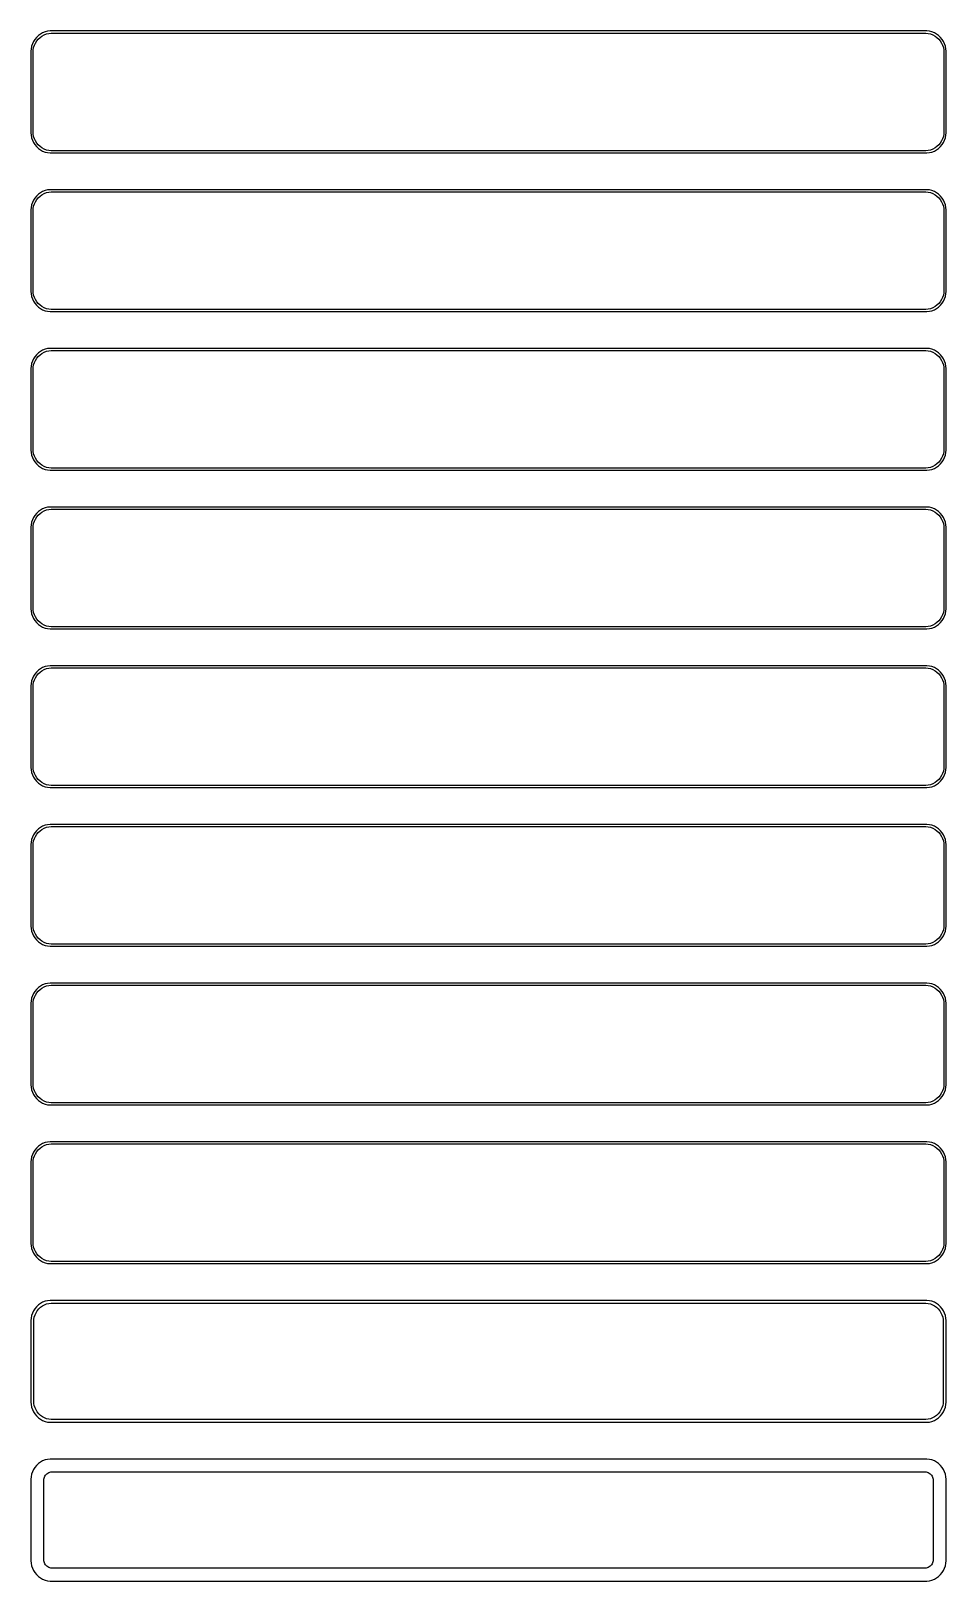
# Model space of a CAD drawing. Header units: metres. Extents: x -112 to 112, y 375 to 756.
import ezdxf

# ---------------------------------------------------------------- set-up
doc = ezdxf.new("R2010")
doc.units = ezdxf.units.M

msp = doc.modelspace()

# ---------------------------------------------------------------- linework, layer by layer
for p, q in [((-111.145, 754.423), (-111.545, 753.939)), ((-110.687, 754.853), (-111.145, 754.423)), ((-110.713, 754.002), (-110.278, 754.41)), ((-110.179, 755.222), (-110.687, 754.853)), ((-110.278, 754.41), (-109.795, 754.761)), ((-109.629, 755.524), (-110.179, 755.222)), ((-109.795, 754.761), (-109.272, 755.048)), ((-109.045, 755.755), (-109.629, 755.524)), ((-109.272, 755.048), (-108.718, 755.268)), ((-108.437, 755.911), (-109.045, 755.755)), ((-108.718, 755.268), (-108.14, 755.416)), ((-107.814, 755.99), (-108.437, 755.911)), ((-108.14, 755.416), (-107.548, 755.491)), ((107.814, 755.99), (-107.814, 755.99)), ((-107.548, 755.491), (107.548, 755.491)), ((107.548, 755.491), (108.14, 755.416)), ((108.437, 755.911), (107.814, 755.99)), ((108.14, 755.416), (108.718, 755.268)), ((109.045, 755.755), (108.437, 755.911)), ((108.718, 755.268), (109.272, 755.048)), ((109.629, 755.524), (109.045, 755.755)), ((109.272, 755.048), (109.795, 754.761)), ((110.179, 755.222), (109.629, 755.524)), ((109.795, 754.761), (110.278, 754.41)), ((110.687, 754.853), (110.179, 755.222)), ((110.278, 754.41), (110.713, 754.002)), ((111.145, 754.423), (110.687, 754.853)), ((111.545, 753.939), (111.145, 754.423)), ((-112.461, 751.627), (-112.5, 751)), ((-112.5, 751), (-112.5, 731)), ((-112.343, 752.243), (-112.461, 751.627)), ((-112.149, 752.841), (-112.343, 752.243)), ((-111.882, 753.409), (-112.149, 752.841)), ((-112, 750.75), (-111.963, 751.345)), ((-112, 731.25), (-112, 750.75)), ((-111.963, 751.345), (-111.851, 751.931)), ((-111.545, 753.939), (-111.882, 753.409)), ((-111.851, 751.931), (-111.666, 752.499)), ((-111.666, 752.499), (-111.412, 753.038)), ((-111.412, 753.038), (-111.093, 753.542)), ((-111.093, 753.542), (-110.713, 754.002)), ((110.713, 754.002), (111.093, 753.542)), ((111.093, 753.542), (111.412, 753.038)), ((111.412, 753.038), (111.666, 752.499)), ((111.882, 753.409), (111.545, 753.939)), ((111.666, 752.499), (111.851, 751.931)), ((111.851, 751.931), (111.963, 751.345)), ((112.149, 752.841), (111.882, 753.409)), ((111.963, 751.345), (112, 750.75)), ((112, 750.75), (112, 731.25)), ((112.343, 752.243), (112.149, 752.841)), ((112.461, 751.627), (112.343, 752.243)), ((112.5, 751), (112.461, 751.627)), ((112.5, 731), (112.5, 751)), ((-112.5, 731), (-112.461, 730.373)), ((-112.461, 730.373), (-112.343, 729.757)), ((-112.343, 729.757), (-112.149, 729.159)), ((-112.149, 729.159), (-111.882, 728.591)), ((-111.963, 730.655), (-112, 731.25)), ((-111.851, 730.069), (-111.963, 730.655)), ((-111.882, 728.591), (-111.545, 728.061)), ((-111.666, 729.501), (-111.851, 730.069)), ((-111.412, 728.962), (-111.666, 729.501)), ((-111.545, 728.061), (-111.145, 727.577)), ((-111.093, 728.458), (-111.412, 728.962)), ((-110.713, 727.998), (-111.093, 728.458)), ((-110.278, 727.59), (-110.713, 727.998)), ((110.713, 727.998), (110.278, 727.59)), ((111.093, 728.458), (110.713, 727.998)), ((111.412, 728.962), (111.093, 728.458)), ((111.145, 727.577), (111.545, 728.061)), ((111.666, 729.501), (111.412, 728.962)), ((111.545, 728.061), (111.882, 728.591)), ((111.851, 730.069), (111.666, 729.501)), ((111.963, 730.655), (111.851, 730.069)), ((111.882, 728.591), (112.149, 729.159)), ((112, 731.25), (111.963, 730.655)), ((112.149, 729.159), (112.343, 729.757)), ((112.343, 729.757), (112.461, 730.373)), ((112.461, 730.373), (112.5, 731)), ((-111.145, 727.577), (-110.687, 727.147)), ((-110.687, 727.147), (-110.179, 726.778)), ((-109.795, 727.239), (-110.278, 727.59)), ((-110.179, 726.778), (-109.629, 726.476)), ((-109.272, 726.952), (-109.795, 727.239)), ((-109.629, 726.476), (-109.045, 726.245)), ((-108.718, 726.732), (-109.272, 726.952)), ((-109.045, 726.245), (-108.437, 726.089)), ((-108.14, 726.584), (-108.718, 726.732)), ((-108.437, 726.089), (-107.814, 726.01)), ((-107.548, 726.509), (-108.14, 726.584)), ((-107.814, 726.01), (107.814, 726.01)), ((107.548, 726.509), (-107.548, 726.509)), ((108.14, 726.584), (107.548, 726.509)), ((107.814, 726.01), (108.437, 726.089)), ((108.718, 726.732), (108.14, 726.584)), ((108.437, 726.089), (109.045, 726.245)), ((109.272, 726.952), (108.718, 726.732)), ((109.045, 726.245), (109.629, 726.476)), ((109.795, 727.239), (109.272, 726.952)), ((109.629, 726.476), (110.179, 726.778)), ((110.278, 727.59), (109.795, 727.239)), ((110.179, 726.778), (110.687, 727.147)), ((110.687, 727.147), (111.145, 727.577)), ((-109.629, 716.524), (-110.179, 716.222)), ((-109.045, 716.755), (-109.629, 716.524)), ((-109.272, 716.048), (-108.718, 716.268)), ((-108.437, 716.911), (-109.045, 716.755)), ((-108.718, 716.268), (-108.14, 716.416)), ((-107.814, 716.99), (-108.437, 716.911)), ((-108.14, 716.416), (-107.548, 716.491)), ((107.814, 716.99), (-107.814, 716.99)), ((-107.548, 716.491), (107.548, 716.491)), ((107.548, 716.491), (108.14, 716.416)), ((108.437, 716.911), (107.814, 716.99)), ((108.14, 716.416), (108.718, 716.268)), ((109.045, 716.755), (108.437, 716.911)), ((108.718, 716.268), (109.272, 716.048)), ((109.629, 716.524), (109.045, 716.755)), ((110.179, 716.222), (109.629, 716.524)), ((-112.461, 712.627), (-112.5, 712)), ((-112.343, 713.243), (-112.461, 712.627)), ((-112.149, 713.841), (-112.343, 713.243)), ((-111.882, 714.409), (-112.149, 713.841)), ((-111.963, 712.345), (-111.851, 712.931)), ((-111.545, 714.939), (-111.882, 714.409)), ((-111.851, 712.931), (-111.666, 713.499)), ((-111.666, 713.499), (-111.412, 714.038)), ((-111.145, 715.423), (-111.545, 714.939)), ((-111.412, 714.038), (-111.093, 714.542)), ((-110.687, 715.853), (-111.145, 715.423)), ((-111.093, 714.542), (-110.713, 715.002)), ((-110.713, 715.002), (-110.278, 715.41)), ((-110.179, 716.222), (-110.687, 715.853)), ((-110.278, 715.41), (-109.795, 715.761)), ((-109.795, 715.761), (-109.272, 716.048)), ((109.272, 716.048), (109.795, 715.761)), ((109.795, 715.761), (110.278, 715.41)), ((110.687, 715.853), (110.179, 716.222)), ((110.278, 715.41), (110.713, 715.002)), ((111.145, 715.423), (110.687, 715.853)), ((110.713, 715.002), (111.093, 714.542)), ((111.093, 714.542), (111.412, 714.038)), ((111.545, 714.939), (111.145, 715.423)), ((111.412, 714.038), (111.666, 713.499)), ((111.882, 714.409), (111.545, 714.939)), ((111.666, 713.499), (111.851, 712.931)), ((111.851, 712.931), (111.963, 712.345)), ((112.149, 713.841), (111.882, 714.409)), ((112.343, 713.243), (112.149, 713.841)), ((112.461, 712.627), (112.343, 713.243)), ((112.5, 712), (112.461, 712.627)), ((-112.5, 712), (-112.5, 692)), ((-112, 711.75), (-111.963, 712.345)), ((-112, 692.25), (-112, 711.75)), ((111.963, 712.345), (112, 711.75)), ((112, 711.75), (112, 692.25)), ((112.5, 692), (112.5, 712)), ((-112.5, 692), (-112.461, 691.373)), ((-112.461, 691.373), (-112.343, 690.757)), ((-112.343, 690.757), (-112.149, 690.159)), ((-112.149, 690.159), (-111.882, 689.591)), ((-111.963, 691.655), (-112, 692.25)), ((-111.851, 691.069), (-111.963, 691.655)), ((-111.882, 689.591), (-111.545, 689.061)), ((-111.666, 690.501), (-111.851, 691.069)), ((-111.412, 689.962), (-111.666, 690.501)), ((-111.093, 689.458), (-111.412, 689.962)), ((111.412, 689.962), (111.093, 689.458)), ((111.666, 690.501), (111.412, 689.962)), ((111.545, 689.061), (111.882, 689.591)), ((111.851, 691.069), (111.666, 690.501)), ((111.963, 691.655), (111.851, 691.069)), ((111.882, 689.591), (112.149, 690.159)), ((112, 692.25), (111.963, 691.655)), ((112.149, 690.159), (112.343, 690.757)), ((112.343, 690.757), (112.461, 691.373)), ((112.461, 691.373), (112.5, 692)), ((-111.545, 689.061), (-111.145, 688.577)), ((-111.145, 688.577), (-110.687, 688.147)), ((-110.713, 688.998), (-111.093, 689.458)), ((-110.278, 688.59), (-110.713, 688.998)), ((-110.687, 688.147), (-110.179, 687.778)), ((-109.795, 688.239), (-110.278, 688.59)), ((-110.179, 687.778), (-109.629, 687.476)), ((-109.272, 687.952), (-109.795, 688.239)), ((-109.629, 687.476), (-109.045, 687.245)), ((-108.718, 687.732), (-109.272, 687.952)), ((-109.045, 687.245), (-108.437, 687.089)), ((-108.14, 687.584), (-108.718, 687.732)), ((-108.437, 687.089), (-107.814, 687.01)), ((-107.548, 687.509), (-108.14, 687.584)), ((-107.814, 687.01), (107.814, 687.01)), ((107.548, 687.509), (-107.548, 687.509)), ((108.14, 687.584), (107.548, 687.509)), ((107.814, 687.01), (108.437, 687.089)), ((108.718, 687.732), (108.14, 687.584)), ((108.437, 687.089), (109.045, 687.245)), ((109.272, 687.952), (108.718, 687.732)), ((109.045, 687.245), (109.629, 687.476)), ((109.795, 688.239), (109.272, 687.952)), ((109.629, 687.476), (110.179, 687.778)), ((110.278, 688.59), (109.795, 688.239)), ((110.179, 687.778), (110.687, 688.147)), ((110.713, 688.998), (110.278, 688.59)), ((110.687, 688.147), (111.145, 688.577)), ((111.093, 689.458), (110.713, 688.998)), ((111.145, 688.577), (111.545, 689.061)), ((-112.149, 674.841), (-112.343, 674.243)), ((-111.882, 675.409), (-112.149, 674.841)), ((-111.545, 675.939), (-111.882, 675.409)), ((-111.851, 673.931), (-111.666, 674.499)), ((-111.666, 674.499), (-111.412, 675.038)), ((-111.145, 676.423), (-111.545, 675.939)), ((-111.412, 675.038), (-111.093, 675.542)), ((-110.687, 676.853), (-111.145, 676.423)), ((-111.093, 675.542), (-110.713, 676.002)), ((-110.713, 676.002), (-110.278, 676.41)), ((-110.179, 677.222), (-110.687, 676.853)), ((-110.278, 676.41), (-109.795, 676.761)), ((-109.629, 677.524), (-110.179, 677.222)), ((-109.795, 676.761), (-109.272, 677.048)), ((-109.045, 677.755), (-109.629, 677.524)), ((-109.272, 677.048), (-108.718, 677.268)), ((-108.437, 677.911), (-109.045, 677.755)), ((-108.718, 677.268), (-108.14, 677.416)), ((-107.814, 677.99), (-108.437, 677.911)), ((-108.14, 677.416), (-107.548, 677.491)), ((107.814, 677.99), (-107.814, 677.99)), ((-107.548, 677.491), (107.548, 677.491)), ((107.548, 677.491), (108.14, 677.416)), ((108.437, 677.911), (107.814, 677.99)), ((108.14, 677.416), (108.718, 677.268)), ((109.045, 677.755), (108.437, 677.911)), ((108.718, 677.268), (109.272, 677.048)), ((109.629, 677.524), (109.045, 677.755)), ((109.272, 677.048), (109.795, 676.761)), ((110.179, 677.222), (109.629, 677.524)), ((109.795, 676.761), (110.278, 676.41)), ((110.687, 676.853), (110.179, 677.222)), ((110.278, 676.41), (110.713, 676.002)), ((111.145, 676.423), (110.687, 676.853)), ((110.713, 676.002), (111.093, 675.542)), ((111.093, 675.542), (111.412, 675.038)), ((111.545, 675.939), (111.145, 676.423)), ((111.412, 675.038), (111.666, 674.499)), ((111.882, 675.409), (111.545, 675.939)), ((111.666, 674.499), (111.851, 673.931)), ((112.149, 674.841), (111.882, 675.409)), ((112.343, 674.243), (112.149, 674.841)), ((-112.461, 673.627), (-112.5, 673)), ((-112.5, 673), (-112.5, 653)), ((-112.343, 674.243), (-112.461, 673.627)), ((-112, 672.75), (-111.963, 673.345)), ((-112, 653.25), (-112, 672.75)), ((-111.963, 673.345), (-111.851, 673.931)), ((111.851, 673.931), (111.963, 673.345)), ((111.963, 673.345), (112, 672.75)), ((112, 672.75), (112, 653.25)), ((112.461, 673.627), (112.343, 674.243)), ((112.5, 673), (112.461, 673.627)), ((112.5, 653), (112.5, 673)), ((-112.5, 653), (-112.461, 652.373)), ((-112.461, 652.373), (-112.343, 651.757)), ((-112.343, 651.757), (-112.149, 651.159)), ((-111.963, 652.655), (-112, 653.25)), ((-111.851, 652.069), (-111.963, 652.655)), ((-111.666, 651.501), (-111.851, 652.069)), ((-111.412, 650.962), (-111.666, 651.501)), ((111.666, 651.501), (111.412, 650.962)), ((111.851, 652.069), (111.666, 651.501)), ((111.963, 652.655), (111.851, 652.069)), ((112, 653.25), (111.963, 652.655)), ((112.149, 651.159), (112.343, 651.757)), ((112.343, 651.757), (112.461, 652.373)), ((112.461, 652.373), (112.5, 653)), ((-112.149, 651.159), (-111.882, 650.591)), ((-111.882, 650.591), (-111.545, 650.061)), ((-111.545, 650.061), (-111.145, 649.577)), ((-111.093, 650.458), (-111.412, 650.962)), ((-111.145, 649.577), (-110.687, 649.147)), ((-110.713, 649.998), (-111.093, 650.458)), ((-110.278, 649.59), (-110.713, 649.998)), ((-110.687, 649.147), (-110.179, 648.778)), ((-109.795, 649.239), (-110.278, 649.59)), ((-110.179, 648.778), (-109.629, 648.476)), ((-109.272, 648.952), (-109.795, 649.239)), ((-109.629, 648.476), (-109.045, 648.245)), ((-108.718, 648.732), (-109.272, 648.952)), ((-109.045, 648.245), (-108.437, 648.089)), ((-108.14, 648.584), (-108.718, 648.732)), ((-108.437, 648.089), (-107.814, 648.01)), ((-107.548, 648.509), (-108.14, 648.584)), ((-107.814, 648.01), (107.814, 648.01)), ((107.548, 648.509), (-107.548, 648.509)), ((108.14, 648.584), (107.548, 648.509)), ((107.814, 648.01), (108.437, 648.089)), ((108.718, 648.732), (108.14, 648.584)), ((108.437, 648.089), (109.045, 648.245)), ((109.272, 648.952), (108.718, 648.732)), ((109.045, 648.245), (109.629, 648.476)), ((109.795, 649.239), (109.272, 648.952)), ((109.629, 648.476), (110.179, 648.778)), ((110.278, 649.59), (109.795, 649.239)), ((110.179, 648.778), (110.687, 649.147)), ((110.713, 649.998), (110.278, 649.59)), ((110.687, 649.147), (111.145, 649.577)), ((111.093, 650.458), (110.713, 649.998)), ((111.412, 650.962), (111.093, 650.458)), ((111.145, 649.577), (111.545, 650.061)), ((111.545, 650.061), (111.882, 650.591)), ((111.882, 650.591), (112.149, 651.159)), ((-111.882, 636.409), (-112.149, 635.841)), ((-111.545, 636.939), (-111.882, 636.409)), ((-111.145, 637.423), (-111.545, 636.939)), ((-111.412, 636.038), (-111.093, 636.542)), ((-110.687, 637.853), (-111.145, 637.423)), ((-111.093, 636.542), (-110.713, 637.002)), ((-110.713, 637.002), (-110.278, 637.41)), ((-110.179, 638.222), (-110.687, 637.853)), ((-110.278, 637.41), (-109.795, 637.761)), ((-109.629, 638.524), (-110.179, 638.222)), ((-109.795, 637.761), (-109.272, 638.048)), ((-109.045, 638.755), (-109.629, 638.524)), ((-109.272, 638.048), (-108.718, 638.268)), ((-108.437, 638.911), (-109.045, 638.755)), ((-108.718, 638.268), (-108.14, 638.416)), ((-107.814, 638.99), (-108.437, 638.911)), ((-108.14, 638.416), (-107.548, 638.491)), ((107.814, 638.99), (-107.814, 638.99)), ((-107.548, 638.491), (107.548, 638.491)), ((107.548, 638.491), (108.14, 638.416)), ((108.437, 638.911), (107.814, 638.99)), ((108.14, 638.416), (108.718, 638.268)), ((109.045, 638.755), (108.437, 638.911)), ((108.718, 638.268), (109.272, 638.048)), ((109.629, 638.524), (109.045, 638.755)), ((109.272, 638.048), (109.795, 637.761)), ((110.179, 638.222), (109.629, 638.524)), ((109.795, 637.761), (110.278, 637.41)), ((110.687, 637.853), (110.179, 638.222)), ((110.278, 637.41), (110.713, 637.002)), ((111.145, 637.423), (110.687, 637.853)), ((110.713, 637.002), (111.093, 636.542)), ((111.093, 636.542), (111.412, 636.038)), ((111.545, 636.939), (111.145, 637.423)), ((111.882, 636.409), (111.545, 636.939)), ((112.149, 635.841), (111.882, 636.409)), ((-112.461, 634.627), (-112.5, 634)), ((-112.5, 634), (-112.5, 614)), ((-112.343, 635.243), (-112.461, 634.627)), ((-112.149, 635.841), (-112.343, 635.243)), ((-112, 633.75), (-111.963, 634.345)), ((-112, 614.25), (-112, 633.75)), ((-111.963, 634.345), (-111.851, 634.931)), ((-111.851, 634.931), (-111.666, 635.499)), ((-111.666, 635.499), (-111.412, 636.038)), ((111.412, 636.038), (111.666, 635.499)), ((111.666, 635.499), (111.851, 634.931)), ((111.851, 634.931), (111.963, 634.345)), ((111.963, 634.345), (112, 633.75)), ((112, 633.75), (112, 614.25)), ((112.343, 635.243), (112.149, 635.841)), ((112.461, 634.627), (112.343, 635.243)), ((112.5, 634), (112.461, 634.627)), ((112.5, 614), (112.5, 634)), ((-112.5, 614), (-112.461, 613.373)), ((-111.963, 613.655), (-112, 614.25)), ((-111.851, 613.069), (-111.963, 613.655)), ((111.963, 613.655), (111.851, 613.069)), ((112, 614.25), (111.963, 613.655)), ((112.461, 613.373), (112.5, 614)), ((-112.461, 613.373), (-112.343, 612.757)), ((-112.343, 612.757), (-112.149, 612.159)), ((-112.149, 612.159), (-111.882, 611.591)), ((-111.882, 611.591), (-111.545, 611.061)), ((-111.666, 612.501), (-111.851, 613.069)), ((-111.412, 611.962), (-111.666, 612.501)), ((-111.545, 611.061), (-111.145, 610.577)), ((-111.093, 611.458), (-111.412, 611.962)), ((-111.145, 610.577), (-110.687, 610.147)), ((-110.713, 610.998), (-111.093, 611.458)), ((-110.278, 610.59), (-110.713, 610.998)), ((-110.687, 610.147), (-110.179, 609.778)), ((-109.795, 610.239), (-110.278, 610.59)), ((-110.179, 609.778), (-109.629, 609.476)), ((-109.272, 609.952), (-109.795, 610.239)), ((-108.718, 609.732), (-109.272, 609.952)), ((-108.14, 609.584), (-108.718, 609.732)), ((-107.548, 609.509), (-108.14, 609.584)), ((108.14, 609.584), (107.548, 609.509)), ((108.718, 609.732), (108.14, 609.584)), ((109.272, 609.952), (108.718, 609.732)), ((109.795, 610.239), (109.272, 609.952)), ((109.629, 609.476), (110.179, 609.778)), ((110.278, 610.59), (109.795, 610.239)), ((110.179, 609.778), (110.687, 610.147)), ((110.713, 610.998), (110.278, 610.59)), ((110.687, 610.147), (111.145, 610.577)), ((111.093, 611.458), (110.713, 610.998)), ((111.412, 611.962), (111.093, 611.458)), ((111.145, 610.577), (111.545, 611.061)), ((111.666, 612.501), (111.412, 611.962)), ((111.545, 611.061), (111.882, 611.591)), ((111.851, 613.069), (111.666, 612.501)), ((111.882, 611.591), (112.149, 612.159)), ((112.149, 612.159), (112.343, 612.757)), ((112.343, 612.757), (112.461, 613.373)), ((-109.629, 609.476), (-109.045, 609.245)), ((-109.045, 609.245), (-108.437, 609.089)), ((-108.437, 609.089), (-107.814, 609.01)), ((-107.814, 609.01), (107.814, 609.01)), ((107.548, 609.509), (-107.548, 609.509)), ((107.814, 609.01), (108.437, 609.089)), ((108.437, 609.089), (109.045, 609.245)), ((109.045, 609.245), (109.629, 609.476)), ((-111.145, 598.423), (-111.545, 597.939)), ((-110.687, 598.853), (-111.145, 598.423)), ((-110.713, 598.002), (-110.278, 598.41)), ((-110.179, 599.222), (-110.687, 598.853)), ((-110.278, 598.41), (-109.795, 598.761)), ((-109.629, 599.524), (-110.179, 599.222)), ((-109.795, 598.761), (-109.272, 599.048)), ((-109.045, 599.755), (-109.629, 599.524)), ((-109.272, 599.048), (-108.718, 599.268)), ((-108.437, 599.911), (-109.045, 599.755)), ((-108.718, 599.268), (-108.14, 599.416)), ((-107.814, 599.99), (-108.437, 599.911)), ((-108.14, 599.416), (-107.548, 599.491)), ((107.814, 599.99), (-107.814, 599.99)), ((-107.548, 599.491), (107.548, 599.491)), ((107.548, 599.491), (108.14, 599.416)), ((108.437, 599.911), (107.814, 599.99)), ((108.14, 599.416), (108.718, 599.268)), ((109.045, 599.755), (108.437, 599.911)), ((108.718, 599.268), (109.272, 599.048)), ((109.629, 599.524), (109.045, 599.755)), ((109.272, 599.048), (109.795, 598.761)), ((110.179, 599.222), (109.629, 599.524)), ((109.795, 598.761), (110.278, 598.41)), ((110.687, 598.853), (110.179, 599.222)), ((110.278, 598.41), (110.713, 598.002)), ((111.145, 598.423), (110.687, 598.853)), ((111.545, 597.939), (111.145, 598.423)), ((-112.461, 595.627), (-112.5, 595)), ((-112.5, 595), (-112.5, 575)), ((-112.343, 596.243), (-112.461, 595.627)), ((-112.149, 596.841), (-112.343, 596.243)), ((-111.882, 597.409), (-112.149, 596.841)), ((-112, 594.75), (-111.963, 595.345)), ((-112, 575.25), (-112, 594.75)), ((-111.963, 595.345), (-111.851, 595.931)), ((-111.545, 597.939), (-111.882, 597.409)), ((-111.851, 595.931), (-111.666, 596.499)), ((-111.666, 596.499), (-111.412, 597.038)), ((-111.412, 597.038), (-111.093, 597.542)), ((-111.093, 597.542), (-110.713, 598.002)), ((110.713, 598.002), (111.093, 597.542)), ((111.093, 597.542), (111.412, 597.038)), ((111.412, 597.038), (111.666, 596.499)), ((111.882, 597.409), (111.545, 597.939)), ((111.666, 596.499), (111.851, 595.931)), ((111.851, 595.931), (111.963, 595.345)), ((112.149, 596.841), (111.882, 597.409)), ((111.963, 595.345), (112, 594.75)), ((112, 594.75), (112, 575.25)), ((112.343, 596.243), (112.149, 596.841)), ((112.461, 595.627), (112.343, 596.243)), ((112.5, 595), (112.461, 595.627)), ((112.5, 575), (112.5, 595)), ((-112.5, 575), (-112.461, 574.373)), ((-112.461, 574.373), (-112.343, 573.757)), ((-112.343, 573.757), (-112.149, 573.159)), ((-112.149, 573.159), (-111.882, 572.591)), ((-111.963, 574.655), (-112, 575.25)), ((-111.851, 574.069), (-111.963, 574.655)), ((-111.882, 572.591), (-111.545, 572.061)), ((-111.666, 573.501), (-111.851, 574.069)), ((-111.412, 572.962), (-111.666, 573.501)), ((-111.545, 572.061), (-111.145, 571.577)), ((-111.093, 572.458), (-111.412, 572.962)), ((-111.145, 571.577), (-110.687, 571.147)), ((-110.713, 571.998), (-111.093, 572.458)), ((-110.278, 571.59), (-110.713, 571.998)), ((-109.795, 571.239), (-110.278, 571.59)), ((110.278, 571.59), (109.795, 571.239)), ((110.713, 571.998), (110.278, 571.59)), ((110.687, 571.147), (111.145, 571.577)), ((111.093, 572.458), (110.713, 571.998)), ((111.412, 572.962), (111.093, 572.458)), ((111.145, 571.577), (111.545, 572.061)), ((111.666, 573.501), (111.412, 572.962)), ((111.545, 572.061), (111.882, 572.591)), ((111.851, 574.069), (111.666, 573.501)), ((111.963, 574.655), (111.851, 574.069)), ((111.882, 572.591), (112.149, 573.159)), ((112, 575.25), (111.963, 574.655)), ((112.149, 573.159), (112.343, 573.757)), ((112.343, 573.757), (112.461, 574.373)), ((112.461, 574.373), (112.5, 575)), ((-110.687, 571.147), (-110.179, 570.778)), ((-110.179, 570.778), (-109.629, 570.476)), ((-109.272, 570.952), (-109.795, 571.239)), ((-109.629, 570.476), (-109.045, 570.245)), ((-108.718, 570.732), (-109.272, 570.952)), ((-109.045, 570.245), (-108.437, 570.089)), ((-108.14, 570.584), (-108.718, 570.732)), ((-108.437, 570.089), (-107.814, 570.01)), ((-107.548, 570.509), (-108.14, 570.584)), ((-107.814, 570.01), (107.814, 570.01)), ((107.548, 570.509), (-107.548, 570.509)), ((108.14, 570.584), (107.548, 570.509)), ((107.814, 570.01), (108.437, 570.089)), ((108.718, 570.732), (108.14, 570.584)), ((108.437, 570.089), (109.045, 570.245)), ((109.272, 570.952), (108.718, 570.732)), ((109.045, 570.245), (109.629, 570.476)), ((109.795, 571.239), (109.272, 570.952)), ((109.629, 570.476), (110.179, 570.778)), ((110.179, 570.778), (110.687, 571.147)), ((-110.179, 560.222), (-110.687, 559.853)), ((-109.629, 560.524), (-110.179, 560.222)), ((-109.795, 559.761), (-109.272, 560.048)), ((-109.045, 560.755), (-109.629, 560.524)), ((-109.272, 560.048), (-108.718, 560.268)), ((-108.437, 560.911), (-109.045, 560.755)), ((-108.718, 560.268), (-108.14, 560.416)), ((-107.814, 560.99), (-108.437, 560.911)), ((-108.14, 560.416), (-107.548, 560.491)), ((107.814, 560.99), (-107.814, 560.99)), ((-107.548, 560.491), (107.548, 560.491)), ((107.548, 560.491), (108.14, 560.416)), ((108.437, 560.911), (107.814, 560.99)), ((108.14, 560.416), (108.718, 560.268)), ((109.045, 560.755), (108.437, 560.911)), ((108.718, 560.268), (109.272, 560.048)), ((109.629, 560.524), (109.045, 560.755)), ((109.272, 560.048), (109.795, 559.761)), ((110.179, 560.222), (109.629, 560.524)), ((110.687, 559.853), (110.179, 560.222)), ((-112.461, 556.627), (-112.5, 556)), ((-112.343, 557.243), (-112.461, 556.627)), ((-112.149, 557.841), (-112.343, 557.243)), ((-111.882, 558.409), (-112.149, 557.841)), ((-112, 555.75), (-111.963, 556.345)), ((-111.963, 556.345), (-111.851, 556.931)), ((-111.545, 558.939), (-111.882, 558.409)), ((-111.851, 556.931), (-111.666, 557.499)), ((-111.666, 557.499), (-111.412, 558.038)), ((-111.145, 559.423), (-111.545, 558.939)), ((-111.412, 558.038), (-111.093, 558.542)), ((-110.687, 559.853), (-111.145, 559.423)), ((-111.093, 558.542), (-110.713, 559.002)), ((-110.713, 559.002), (-110.278, 559.41)), ((-110.278, 559.41), (-109.795, 559.761)), ((109.795, 559.761), (110.278, 559.41)), ((110.278, 559.41), (110.713, 559.002)), ((111.145, 559.423), (110.687, 559.853)), ((110.713, 559.002), (111.093, 558.542)), ((111.093, 558.542), (111.412, 558.038)), ((111.545, 558.939), (111.145, 559.423)), ((111.412, 558.038), (111.666, 557.499)), ((111.882, 558.409), (111.545, 558.939)), ((111.666, 557.499), (111.851, 556.931)), ((111.851, 556.931), (111.963, 556.345)), ((112.149, 557.841), (111.882, 558.409)), ((111.963, 556.345), (112, 555.75)), ((112.343, 557.243), (112.149, 557.841)), ((112.461, 556.627), (112.343, 557.243)), ((112.5, 556), (112.461, 556.627)), ((-112.5, 556), (-112.5, 536)), ((-112, 536.25), (-112, 555.75)), ((112, 555.75), (112, 536.25)), ((112.5, 536), (112.5, 556)), ((-112.5, 536), (-112.461, 535.373)), ((-112.461, 535.373), (-112.343, 534.757)), ((-112.343, 534.757), (-112.149, 534.159)), ((-112.149, 534.159), (-111.882, 533.591)), ((-111.963, 535.655), (-112, 536.25)), ((-111.851, 535.069), (-111.963, 535.655)), ((-111.882, 533.591), (-111.545, 533.061)), ((-111.666, 534.501), (-111.851, 535.069)), ((-111.412, 533.962), (-111.666, 534.501)), ((-111.093, 533.458), (-111.412, 533.962)), ((-110.713, 532.998), (-111.093, 533.458)), ((111.093, 533.458), (110.713, 532.998)), ((111.412, 533.962), (111.093, 533.458)), ((111.666, 534.501), (111.412, 533.962)), ((111.545, 533.061), (111.882, 533.591)), ((111.851, 535.069), (111.666, 534.501)), ((111.963, 535.655), (111.851, 535.069)), ((111.882, 533.591), (112.149, 534.159)), ((112, 536.25), (111.963, 535.655)), ((112.149, 534.159), (112.343, 534.757)), ((112.343, 534.757), (112.461, 535.373)), ((112.461, 535.373), (112.5, 536)), ((-111.545, 533.061), (-111.145, 532.577)), ((-111.145, 532.577), (-110.687, 532.147)), ((-110.278, 532.59), (-110.713, 532.998)), ((-110.687, 532.147), (-110.179, 531.778)), ((-109.795, 532.239), (-110.278, 532.59)), ((-110.179, 531.778), (-109.629, 531.476)), ((-109.272, 531.952), (-109.795, 532.239)), ((-109.629, 531.476), (-109.045, 531.245)), ((-108.718, 531.732), (-109.272, 531.952)), ((-109.045, 531.245), (-108.437, 531.089)), ((-108.14, 531.584), (-108.718, 531.732)), ((-108.437, 531.089), (-107.814, 531.01)), ((-107.548, 531.509), (-108.14, 531.584)), ((-107.814, 531.01), (107.814, 531.01)), ((107.548, 531.509), (-107.548, 531.509)), ((108.14, 531.584), (107.548, 531.509)), ((107.814, 531.01), (108.437, 531.089)), ((108.718, 531.732), (108.14, 531.584)), ((108.437, 531.089), (109.045, 531.245)), ((109.272, 531.952), (108.718, 531.732)), ((109.045, 531.245), (109.629, 531.476)), ((109.795, 532.239), (109.272, 531.952)), ((109.629, 531.476), (110.179, 531.778)), ((110.278, 532.59), (109.795, 532.239)), ((110.179, 531.778), (110.687, 532.147)), ((110.713, 532.998), (110.278, 532.59)), ((110.687, 532.147), (111.145, 532.577)), ((111.145, 532.577), (111.545, 533.061)), ((-107.814, 521.99), (-108.437, 521.911)), ((107.814, 521.99), (-107.814, 521.99)), ((108.437, 521.911), (107.814, 521.99)), ((-112.343, 518.243), (-112.461, 517.627)), ((-112.149, 518.841), (-112.343, 518.243)), ((-111.882, 519.409), (-112.149, 518.841)), ((-111.545, 519.939), (-111.882, 519.409)), ((-111.851, 517.931), (-111.666, 518.499)), ((-111.666, 518.499), (-111.412, 519.038)), ((-111.145, 520.423), (-111.545, 519.939)), ((-111.412, 519.038), (-111.093, 519.542)), ((-110.687, 520.853), (-111.145, 520.423)), ((-111.093, 519.542), (-110.713, 520.002)), ((-110.713, 520.002), (-110.278, 520.41)), ((-110.179, 521.222), (-110.687, 520.853)), ((-110.278, 520.41), (-109.795, 520.761)), ((-109.629, 521.524), (-110.179, 521.222)), ((-109.795, 520.761), (-109.272, 521.048)), ((-109.045, 521.755), (-109.629, 521.524)), ((-109.272, 521.048), (-108.718, 521.268)), ((-108.437, 521.911), (-109.045, 521.755)), ((-108.718, 521.268), (-108.14, 521.416)), ((-108.14, 521.416), (-107.548, 521.491)), ((-107.548, 521.491), (107.548, 521.491)), ((107.548, 521.491), (108.14, 521.416)), ((108.14, 521.416), (108.718, 521.268)), ((109.045, 521.755), (108.437, 521.911)), ((108.718, 521.268), (109.272, 521.048)), ((109.629, 521.524), (109.045, 521.755)), ((109.272, 521.048), (109.795, 520.761)), ((110.179, 521.222), (109.629, 521.524)), ((109.795, 520.761), (110.278, 520.41)), ((110.687, 520.853), (110.179, 521.222)), ((110.278, 520.41), (110.713, 520.002)), ((111.145, 520.423), (110.687, 520.853)), ((110.713, 520.002), (111.093, 519.542)), ((111.093, 519.542), (111.412, 519.038)), ((111.545, 519.939), (111.145, 520.423)), ((111.412, 519.038), (111.666, 518.499)), ((111.882, 519.409), (111.545, 519.939)), ((111.666, 518.499), (111.851, 517.931)), ((112.149, 518.841), (111.882, 519.409)), ((112.343, 518.243), (112.149, 518.841)), ((112.461, 517.627), (112.343, 518.243)), ((-112.461, 517.627), (-112.5, 517)), ((-112.5, 517), (-112.5, 497)), ((-112, 516.75), (-111.963, 517.345)), ((-112, 497.25), (-112, 516.75)), ((-111.963, 517.345), (-111.851, 517.931)), ((111.851, 517.931), (111.963, 517.345)), ((111.963, 517.345), (112, 516.75)), ((112, 516.75), (112, 497.25)), ((112.5, 517), (112.461, 517.627)), ((112.5, 497), (112.5, 517)), ((-112.5, 497), (-112.461, 496.373)), ((-112.461, 496.373), (-112.343, 495.757)), ((-112.343, 495.757), (-112.149, 495.159)), ((-111.963, 496.655), (-112, 497.25)), ((-111.851, 496.069), (-111.963, 496.655)), ((-111.666, 495.501), (-111.851, 496.069)), ((-111.412, 494.962), (-111.666, 495.501)), ((111.666, 495.501), (111.412, 494.962)), ((111.851, 496.069), (111.666, 495.501)), ((111.963, 496.655), (111.851, 496.069)), ((112, 497.25), (111.963, 496.655)), ((112.149, 495.159), (112.343, 495.757)), ((112.343, 495.757), (112.461, 496.373)), ((112.461, 496.373), (112.5, 497)), ((-112.149, 495.159), (-111.882, 494.591)), ((-111.882, 494.591), (-111.545, 494.061)), ((-111.545, 494.061), (-111.145, 493.577)), ((-111.093, 494.458), (-111.412, 494.962)), ((-111.145, 493.577), (-110.687, 493.147)), ((-110.713, 493.998), (-111.093, 494.458)), ((-110.278, 493.59), (-110.713, 493.998)), ((-110.687, 493.147), (-110.179, 492.778)), ((-109.795, 493.239), (-110.278, 493.59)), ((-110.179, 492.778), (-109.629, 492.476)), ((-109.272, 492.952), (-109.795, 493.239)), ((-109.629, 492.476), (-109.045, 492.245)), ((-108.718, 492.732), (-109.272, 492.952)), ((-109.045, 492.245), (-108.437, 492.089)), ((-108.14, 492.584), (-108.718, 492.732)), ((-108.437, 492.089), (-107.814, 492.01)), ((-107.548, 492.509), (-108.14, 492.584)), ((-107.814, 492.01), (107.814, 492.01)), ((107.548, 492.509), (-107.548, 492.509)), ((108.14, 492.584), (107.548, 492.509)), ((107.814, 492.01), (108.437, 492.089)), ((108.718, 492.732), (108.14, 492.584)), ((108.437, 492.089), (109.045, 492.245)), ((109.272, 492.952), (108.718, 492.732)), ((109.045, 492.245), (109.629, 492.476)), ((109.795, 493.239), (109.272, 492.952)), ((109.629, 492.476), (110.179, 492.778)), ((110.278, 493.59), (109.795, 493.239)), ((110.179, 492.778), (110.687, 493.147)), ((110.713, 493.998), (110.278, 493.59)), ((110.687, 493.147), (111.145, 493.577)), ((111.093, 494.458), (110.713, 493.998)), ((111.412, 494.962), (111.093, 494.458)), ((111.145, 493.577), (111.545, 494.061)), ((111.545, 494.061), (111.882, 494.591)), ((111.882, 494.591), (112.149, 495.159)), ((-111.882, 480.409), (-112.149, 479.841)), ((-111.545, 480.939), (-111.882, 480.409)), ((-111.666, 479.499), (-111.412, 480.038)), ((-111.145, 481.423), (-111.545, 480.939)), ((-111.412, 480.038), (-111.093, 480.542)), ((-110.687, 481.853), (-111.145, 481.423)), ((-111.093, 480.542), (-110.713, 481.002)), ((-110.713, 481.002), (-110.278, 481.41)), ((-110.179, 482.222), (-110.687, 481.853)), ((-110.278, 481.41), (-109.795, 481.761)), ((-109.629, 482.524), (-110.179, 482.222)), ((-109.795, 481.761), (-109.272, 482.048)), ((-109.045, 482.755), (-109.629, 482.524)), ((-109.272, 482.048), (-108.718, 482.268)), ((-108.437, 482.911), (-109.045, 482.755)), ((-108.718, 482.268), (-108.14, 482.416)), ((-107.814, 482.99), (-108.437, 482.911)), ((-108.14, 482.416), (-107.548, 482.491)), ((107.814, 482.99), (-107.814, 482.99)), ((-107.548, 482.491), (107.548, 482.491)), ((107.548, 482.491), (108.14, 482.416)), ((108.437, 482.911), (107.814, 482.99)), ((108.14, 482.416), (108.718, 482.268)), ((109.045, 482.755), (108.437, 482.911)), ((108.718, 482.268), (109.272, 482.048)), ((109.629, 482.524), (109.045, 482.755)), ((109.272, 482.048), (109.795, 481.761)), ((110.179, 482.222), (109.629, 482.524)), ((109.795, 481.761), (110.278, 481.41)), ((110.687, 481.853), (110.179, 482.222)), ((110.278, 481.41), (110.713, 481.002)), ((111.145, 481.423), (110.687, 481.853)), ((110.713, 481.002), (111.093, 480.542)), ((111.093, 480.542), (111.412, 480.038)), ((111.545, 480.939), (111.145, 481.423)), ((111.412, 480.038), (111.666, 479.499)), ((111.882, 480.409), (111.545, 480.939)), ((112.149, 479.841), (111.882, 480.409)), ((-112.461, 478.627), (-112.5, 478)), ((-112.5, 478), (-112.5, 458)), ((-112.343, 479.243), (-112.461, 478.627)), ((-112.149, 479.841), (-112.343, 479.243)), ((-112, 477.75), (-111.963, 478.345)), ((-112, 458.25), (-112, 477.75)), ((-111.963, 478.345), (-111.851, 478.931)), ((-111.851, 478.931), (-111.666, 479.499)), ((111.666, 479.499), (111.851, 478.931)), ((111.851, 478.931), (111.963, 478.345)), ((111.963, 478.345), (112, 477.75)), ((112, 477.75), (112, 458.25)), ((112.343, 479.243), (112.149, 479.841)), ((112.461, 478.627), (112.343, 479.243)), ((112.5, 478), (112.461, 478.627)), ((112.5, 458), (112.5, 478)), ((-112.5, 458), (-112.461, 457.373)), ((-112.461, 457.373), (-112.343, 456.757)), ((-111.963, 457.655), (-112, 458.25)), ((-111.851, 457.069), (-111.963, 457.655)), ((111.963, 457.655), (111.851, 457.069)), ((112, 458.25), (111.963, 457.655)), ((112.343, 456.757), (112.461, 457.373)), ((112.461, 457.373), (112.5, 458)), ((-112.343, 456.757), (-112.149, 456.159)), ((-112.149, 456.159), (-111.882, 455.591)), ((-111.882, 455.591), (-111.545, 455.061)), ((-111.666, 456.501), (-111.851, 457.069)), ((-111.412, 455.962), (-111.666, 456.501)), ((-111.545, 455.061), (-111.145, 454.577)), ((-111.093, 455.458), (-111.412, 455.962)), ((-111.145, 454.577), (-110.687, 454.147)), ((-110.713, 454.998), (-111.093, 455.458)), ((-110.278, 454.59), (-110.713, 454.998)), ((-110.687, 454.147), (-110.179, 453.778)), ((-109.795, 454.239), (-110.278, 454.59)), ((-110.179, 453.778), (-109.629, 453.476)), ((-109.272, 453.952), (-109.795, 454.239)), ((-109.629, 453.476), (-109.045, 453.245)), ((-108.718, 453.732), (-109.272, 453.952)), ((-108.14, 453.584), (-108.718, 453.732)), ((-107.548, 453.509), (-108.14, 453.584)), ((107.548, 453.509), (-107.548, 453.509)), ((108.14, 453.584), (107.548, 453.509)), ((108.718, 453.732), (108.14, 453.584)), ((109.272, 453.952), (108.718, 453.732)), ((109.045, 453.245), (109.629, 453.476)), ((109.795, 454.239), (109.272, 453.952)), ((109.629, 453.476), (110.179, 453.778)), ((110.278, 454.59), (109.795, 454.239)), ((110.179, 453.778), (110.687, 454.147)), ((110.713, 454.998), (110.278, 454.59)), ((110.687, 454.147), (111.145, 454.577)), ((111.093, 455.458), (110.713, 454.998)), ((111.412, 455.962), (111.093, 455.458)), ((111.145, 454.577), (111.545, 455.061)), ((111.666, 456.501), (111.412, 455.962)), ((111.545, 455.061), (111.882, 455.591)), ((111.851, 457.069), (111.666, 456.501)), ((111.882, 455.591), (112.149, 456.159)), ((112.149, 456.159), (112.343, 456.757)), ((-109.045, 453.245), (-108.437, 453.089)), ((-108.437, 453.089), (-107.814, 453.01)), ((-107.814, 453.01), (107.814, 453.01)), ((107.814, 453.01), (108.437, 453.089)), ((108.437, 453.089), (109.045, 453.245)), ((-111.545, 441.939), (-111.882, 441.409)), ((-111.145, 442.423), (-111.545, 441.939)), ((-110.687, 442.853), (-111.145, 442.423)), ((-110.179, 443.222), (-110.687, 442.853)), ((-110.588, 441.884), (-110.168, 442.278)), ((-109.629, 443.524), (-110.179, 443.222)), ((-110.168, 442.278), (-109.703, 442.616)), ((-109.703, 442.616), (-109.199, 442.893)), ((-109.045, 443.755), (-109.629, 443.524)), ((-109.199, 442.893), (-108.665, 443.104)), ((-108.437, 443.911), (-109.045, 443.755)), ((-108.665, 443.104), (-108.108, 443.247)), ((-107.814, 443.99), (-108.437, 443.911)), ((-108.108, 443.247), (-107.537, 443.319)), ((107.814, 443.99), (-107.814, 443.99)), ((-107.537, 443.319), (107.537, 443.319)), ((107.537, 443.319), (108.108, 443.247)), ((108.437, 443.911), (107.814, 443.99)), ((108.108, 443.247), (108.665, 443.104)), ((109.045, 443.755), (108.437, 443.911)), ((108.665, 443.104), (109.199, 442.893)), ((109.629, 443.524), (109.045, 443.755)), ((109.199, 442.893), (109.703, 442.616)), ((110.179, 443.222), (109.629, 443.524)), ((109.703, 442.616), (110.168, 442.278)), ((110.168, 442.278), (110.588, 441.884)), ((110.687, 442.853), (110.179, 443.222)), ((111.145, 442.423), (110.687, 442.853)), ((111.545, 441.939), (111.145, 442.423)), ((111.882, 441.409), (111.545, 441.939)), ((-112.461, 439.627), (-112.5, 439)), ((-112.5, 439), (-112.5, 419)), ((-112.343, 440.243), (-112.461, 439.627)), ((-112.149, 440.841), (-112.343, 440.243)), ((-111.882, 441.409), (-112.149, 440.841)), ((-111.828, 438.75), (-111.792, 439.324)), ((-111.828, 419.25), (-111.828, 438.75)), ((-111.792, 439.324), (-111.685, 439.889)), ((-111.685, 439.889), (-111.507, 440.435)), ((-111.507, 440.435), (-111.262, 440.956)), ((-111.262, 440.956), (-110.954, 441.441)), ((-110.954, 441.441), (-110.588, 441.884)), ((110.588, 441.884), (110.954, 441.441)), ((110.954, 441.441), (111.262, 440.956)), ((111.262, 440.956), (111.507, 440.435)), ((111.507, 440.435), (111.685, 439.889)), ((111.685, 439.889), (111.792, 439.324)), ((111.792, 439.324), (111.828, 438.75)), ((111.828, 438.75), (111.828, 419.25)), ((112.149, 440.841), (111.882, 441.409)), ((112.343, 440.243), (112.149, 440.841)), ((112.461, 439.627), (112.343, 440.243)), ((112.5, 439), (112.461, 439.627)), ((112.5, 419), (112.5, 439)), ((-111.792, 418.676), (-111.828, 419.25)), ((111.828, 419.25), (111.792, 418.676)), ((-112.5, 419), (-112.461, 418.373)), ((-112.461, 418.373), (-112.343, 417.757)), ((-112.343, 417.757), (-112.149, 417.159)), ((-112.149, 417.159), (-111.882, 416.591)), ((-111.882, 416.591), (-111.545, 416.061)), ((-111.685, 418.111), (-111.792, 418.676)), ((-111.507, 417.565), (-111.685, 418.111)), ((-111.545, 416.061), (-111.145, 415.577)), ((-111.262, 417.044), (-111.507, 417.565)), ((-110.954, 416.559), (-111.262, 417.044)), ((-111.145, 415.577), (-110.687, 415.147)), ((-110.588, 416.116), (-110.954, 416.559)), ((-110.168, 415.722), (-110.588, 416.116)), ((-109.703, 415.384), (-110.168, 415.722)), ((-109.199, 415.107), (-109.703, 415.384)), ((109.703, 415.384), (109.199, 415.107)), ((110.168, 415.722), (109.703, 415.384)), ((110.588, 416.116), (110.168, 415.722)), ((110.954, 416.559), (110.588, 416.116)), ((110.687, 415.147), (111.145, 415.577)), ((111.262, 417.044), (110.954, 416.559)), ((111.145, 415.577), (111.545, 416.061)), ((111.507, 417.565), (111.262, 417.044)), ((111.685, 418.111), (111.507, 417.565)), ((111.545, 416.061), (111.882, 416.591)), ((111.792, 418.676), (111.685, 418.111)), ((111.882, 416.591), (112.149, 417.159)), ((112.149, 417.159), (112.343, 417.757)), ((112.343, 417.757), (112.461, 418.373)), ((112.461, 418.373), (112.5, 419)), ((-110.687, 415.147), (-110.179, 414.778)), ((-110.179, 414.778), (-109.629, 414.476)), ((-109.629, 414.476), (-109.045, 414.245)), ((-108.665, 414.896), (-109.199, 415.107)), ((-109.045, 414.245), (-108.437, 414.089)), ((-108.108, 414.753), (-108.665, 414.896)), ((-108.437, 414.089), (-107.814, 414.01)), ((-107.537, 414.681), (-108.108, 414.753)), ((-107.814, 414.01), (107.814, 414.01)), ((107.537, 414.681), (-107.537, 414.681)), ((108.108, 414.753), (107.537, 414.681)), ((107.814, 414.01), (108.437, 414.089)), ((108.665, 414.896), (108.108, 414.753)), ((108.437, 414.089), (109.045, 414.245)), ((109.199, 415.107), (108.665, 414.896)), ((109.045, 414.245), (109.629, 414.476)), ((109.629, 414.476), (110.179, 414.778)), ((110.179, 414.778), (110.687, 415.147)), ((-110.687, 403.853), (-111.145, 403.423)), ((-110.179, 404.222), (-110.687, 403.853)), ((-109.629, 404.524), (-110.179, 404.222)), ((-109.045, 404.755), (-109.629, 404.524)), ((-108.437, 404.911), (-109.045, 404.755)), ((-107.814, 404.99), (-108.437, 404.911)), ((107.814, 404.99), (-107.814, 404.99)), ((108.437, 404.911), (107.814, 404.99)), ((109.045, 404.755), (108.437, 404.911)), ((109.629, 404.524), (109.045, 404.755)), ((110.179, 404.222), (109.629, 404.524)), ((110.687, 403.853), (110.179, 404.222)), ((111.145, 403.423), (110.687, 403.853)), ((-112.461, 400.627), (-112.5, 400)), ((-112.343, 401.243), (-112.461, 400.627)), ((-112.149, 401.841), (-112.343, 401.243)), ((-111.882, 402.409), (-112.149, 401.841)), ((-111.545, 402.939), (-111.882, 402.409)), ((-111.145, 403.423), (-111.545, 402.939)), ((-109.343, 400.014), (-109.293, 400.275)), ((-109.293, 400.275), (-109.211, 400.527)), ((-109.211, 400.527), (-109.099, 400.766)), ((-109.099, 400.766), (-108.957, 400.99)), ((-108.957, 400.99), (-108.788, 401.194)), ((-108.788, 401.194), (-108.595, 401.375)), ((-108.595, 401.375), (-108.38, 401.531)), ((-108.38, 401.531), (-108.148, 401.659)), ((-108.148, 401.659), (-107.902, 401.756)), ((-107.902, 401.756), (-107.645, 401.822)), ((-107.645, 401.822), (-107.382, 401.855)), ((-107.382, 401.855), (107.382, 401.855)), ((107.382, 401.855), (107.645, 401.822)), ((107.645, 401.822), (107.902, 401.756)), ((107.902, 401.756), (108.148, 401.659)), ((108.148, 401.659), (108.38, 401.531)), ((108.38, 401.531), (108.595, 401.375)), ((108.595, 401.375), (108.788, 401.194)), ((108.788, 401.194), (108.957, 400.99)), ((108.957, 400.99), (109.099, 400.766)), ((109.099, 400.766), (109.211, 400.527)), ((109.211, 400.527), (109.293, 400.275)), ((109.293, 400.275), (109.343, 400.014)), ((111.545, 402.939), (111.145, 403.423)), ((111.882, 402.409), (111.545, 402.939)), ((112.149, 401.841), (111.882, 402.409)), ((112.343, 401.243), (112.149, 401.841)), ((112.461, 400.627), (112.343, 401.243)), ((112.5, 400), (112.461, 400.627)), ((-112.5, 400), (-112.5, 380)), ((-109.36, 399.75), (-109.343, 400.014)), ((-109.36, 380.25), (-109.36, 399.75)), ((109.343, 400.014), (109.36, 399.75)), ((109.36, 399.75), (109.36, 380.25)), ((112.5, 380), (112.5, 400)), ((-112.5, 380), (-112.461, 379.373)), ((-112.461, 379.373), (-112.343, 378.757)), ((-112.343, 378.757), (-112.149, 378.159)), ((-112.149, 378.159), (-111.882, 377.591)), ((-111.882, 377.591), (-111.545, 377.061)), ((-109.343, 379.986), (-109.36, 380.25)), ((-109.293, 379.725), (-109.343, 379.986)), ((-109.211, 379.473), (-109.293, 379.725)), ((-109.099, 379.234), (-109.211, 379.473)), ((-108.957, 379.01), (-109.099, 379.234)), ((-108.788, 378.806), (-108.957, 379.01)), ((-108.595, 378.625), (-108.788, 378.806)), ((-108.38, 378.469), (-108.595, 378.625)), ((-108.148, 378.341), (-108.38, 378.469)), ((-107.902, 378.244), (-108.148, 378.341)), ((-107.645, 378.178), (-107.902, 378.244)), ((-107.382, 378.145), (-107.645, 378.178)), ((107.382, 378.145), (-107.382, 378.145)), ((107.645, 378.178), (107.382, 378.145)), ((107.902, 378.244), (107.645, 378.178)), ((108.148, 378.341), (107.902, 378.244)), ((108.38, 378.469), (108.148, 378.341)), ((108.595, 378.625), (108.38, 378.469)), ((108.788, 378.806), (108.595, 378.625)), ((108.957, 379.01), (108.788, 378.806)), ((109.099, 379.234), (108.957, 379.01)), ((109.211, 379.473), (109.099, 379.234)), ((109.293, 379.725), (109.211, 379.473)), ((109.343, 379.986), (109.293, 379.725)), ((109.36, 380.25), (109.343, 379.986)), ((111.545, 377.061), (111.882, 377.591)), ((111.882, 377.591), (112.149, 378.159)), ((112.149, 378.159), (112.343, 378.757)), ((112.343, 378.757), (112.461, 379.373)), ((112.461, 379.373), (112.5, 380)), ((-111.545, 377.061), (-111.145, 376.577)), ((-111.145, 376.577), (-110.687, 376.147)), ((-110.687, 376.147), (-110.179, 375.778)), ((-110.179, 375.778), (-109.629, 375.476)), ((-109.629, 375.476), (-109.045, 375.245)), ((-109.045, 375.245), (-108.437, 375.089)), ((-108.437, 375.089), (-107.814, 375.01)), ((-107.814, 375.01), (107.814, 375.01)), ((107.814, 375.01), (108.437, 375.089)), ((108.437, 375.089), (109.045, 375.245)), ((109.045, 375.245), (109.629, 375.476)), ((109.629, 375.476), (110.179, 375.778)), ((110.179, 375.778), (110.687, 376.147)), ((110.687, 376.147), (111.145, 376.577)), ((111.145, 376.577), (111.545, 377.061))]:
    msp.add_line(p, q)

doc.saveas('drawing.dxf')
